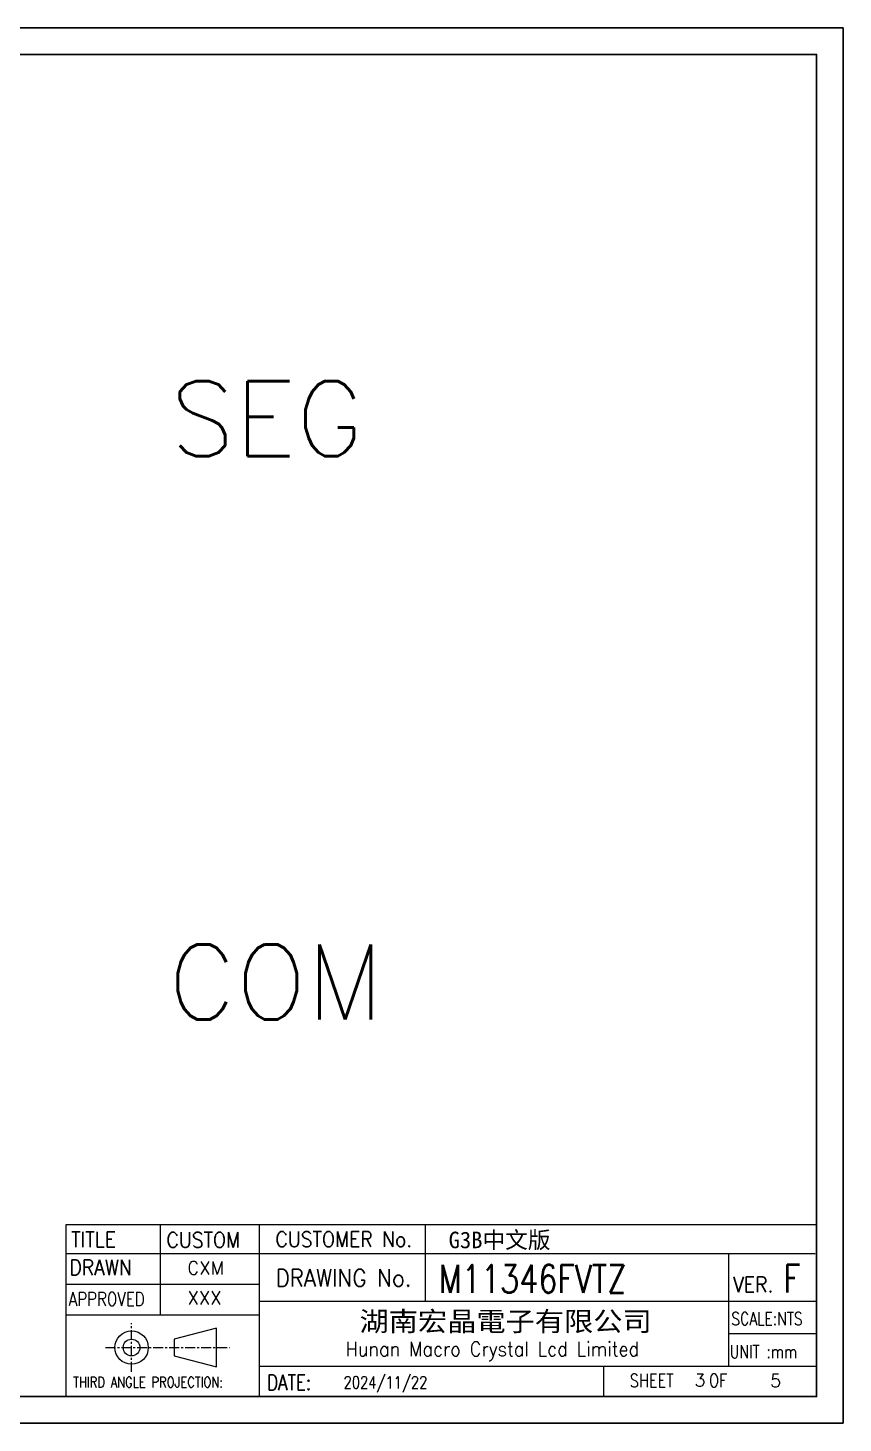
# Model space of a CAD drawing. Header units: millimetres. Extents: x 1653 to 3206, y -200 to 97.
# Drawn here: x 2495.5 to 2583.8, y -199.6 to -48.4 of the extents above; entities that cross this region are included whole.
import ezdxf
from ezdxf.enums import TextEntityAlignment as Align

# ---------------------------------------------------------------- set-up
doc = ezdxf.new("R2010")
doc.units = ezdxf.units.MM
doc.header["$LTSCALE"] = 3
doc.linetypes.add('CENTER', pattern=[2, 1.25, -0.25, 0.25, -0.25])
for name, color, linetype in [('COM', 1, 'Continuous'), ('DIM', 4, 'Continuous'), ('SEG', 3, 'Continuous')]:
    doc.layers.add(name, color=color, linetype=linetype)
doc.styles.get("Standard").update_dxf_attribs({"font": 'simplex.shx'})
doc.styles.add('WMF-宋体0', font='SimSun.ttf')
doc.styles.add('样式 1', font='SimSun.ttf')

# ---------------------------------------------------------------- blocks, each defined once
blk = doc.blocks.new('T')
at = {"lineweight": 18}
for p, q in [((194.26, 29.87), (194.26, 16.29)), ((209.19, 4), (209.19, 29.87)), ((180.11, 25.54), (292.82, 25.54)), ((279.76, 25.54), (279.76, 8.58)), ((180.11, 20.92), (209.19, 20.92)), ((209.19, 18.36), (293, 18.36)), ((180.11, 16.29), (209.19, 16.29)), ((209.19, 8.58), (293, 8.58)), ((260.96, 8.58), (260.96, 4))]:
    blk.add_line(p, q, dxfattribs=at)
at = {"lineweight": 18, "ltscale": 5}
for p, q in [((234.1, 29.87), (234.1, 18.36)), ((279.76, 13.47), (293, 13.47))]:
    blk.add_line(p, q, dxfattribs=at)
at = {"linetype": 'CENTER', "lineweight": 18, "ltscale": 0.4}
for p, q in [((189.94, 7.71), (189.94, 15.03)), ((186, 11.37), (204.69, 11.37))]:
    blk.add_line(p, q, dxfattribs=at)
for points in [[(0, 0), (297, 0), (297, 210), (0, 210)], [(4, 4), (293, 4), (293, 206), (4, 206)]]:
    blk.add_lwpolyline(points, close=True)
at = {"lineweight": 18}
blk.add_lwpolyline([(293, 29.87), (293, 4), (180.11, 4), (180.11, 29.87)], close=True, dxfattribs=at)
at = {"linetype": 'Continuous', "lineweight": 18}
blk.add_lwpolyline([(196.37, 10.11), (202.71, 8.45), (202.71, 14.29), (196.37, 12.63)], close=True, dxfattribs=at)
for radius in [2.52, 1.26]:
    blk.add_circle((189.94, 11.37), radius, dxfattribs=at)
at = {"lineweight": 18}
for s, height, width, p in [('TITLE', 2.3, 0.9, (180.85, 26.49)), ('CUSTOM', 2.3, 0.9, (195.19, 26.42)), ('DRAWN', 2.3, 0.9, (180.6, 22.29)), ('APPROVED', 2.07, 0.8, (180.48, 17.63)), ('SCALE:NTS', 1.92, 0.8, (280.18, 14.76)), ('UNIT :mm', 1.92, 0.8, (279.95, 9.79)), ('THIRD ANGLE PROJECTION:', 1.5843, 0.8, (181.15, 5.37)), ('DATE:', 2.3, 0.8, (210.33, 4.97)), ('SHEET    OF', 2, 0.8, (264.9, 5.42))]:
    blk.add_text(s, height=height, dxfattribs=dict(at, width=width)).set_placement(p)
at = {"lineweight": 18, "width": 0.9}
for s, height, p in [('CUSTOMER No.', 2.3, (221.88, 27.67)), ('DRAWING No.', 2.622, (221.84, 21.85)), ('VER.', 2.3, (283.5, 20.85))]:
    blk.add_text(s, height=height, dxfattribs=at).set_placement(p, align=Align.MIDDLE_CENTER)
at = {"ltscale": 5, "style": 'WMF-宋体0', "width": 1.1}
blk.add_text('湖南宏晶電子有限公司', height=2.931, dxfattribs=at).set_placement((224.23, 13.85))
at = {"width": 0.9}
blk.add_text('Hunan Macro Crystal Lcd Limited', height=2.1725, dxfattribs=at).set_placement((222.14, 10.06))
at = {"layer": 'DIM', "color": 4, "lineweight": 18, "true_color": 0x00ffff, "style": '样式 1'}
blk.add_text('G3B中文版', height=2.5, dxfattribs=at).set_placement((237.64, 26.32))
at = {"layer": 'DIM', "lineweight": 18}
for s, p in [('CXM', (198.33, 22.36)), ('XXX', (198.35, 17.86))]:
    blk.add_text(s, height=1.986, dxfattribs=at).set_placement(p)
at = {"layer": 'DIM', "lineweight": 25, "width": 0.8}
blk.add_text('M11346FVTZ', height=4.2, dxfattribs=at).set_placement((236.17, 19.61))
at = {"layer": 'DIM', "lineweight": 18, "width": 0.8}
for s, height, p in [('F', 4.2, (287.99, 19.65)), ('2024/11/22', 1.8, (221.85, 5.23))]:
    blk.add_text(s, height=height, dxfattribs=at).set_placement(p)

msp = doc.modelspace()

# ---------------------------------------------------------------- block references
at = {"xscale": 0.7200000000000001, "yscale": 0.7200000000000001, "zscale": 0.7200000000000001}
msp.add_blockref('T', (2369.936, -199.603), dxfattribs=at)

# ---------------------------------------------------------------- texts
at = {"layer": 'COM', "ltscale": 5}
msp.add_text('COM', height=8.144, dxfattribs=at).set_placement((2522.332, -155.872), align=Align.CENTER)
at = {"layer": 'DIM', "ltscale": 5}
for s, p in [('3', (2568.269, -195.632)), ('5', (2576.467, -195.692))]:
    msp.add_text(s, height=1.38, dxfattribs=at).set_placement(p, align=Align.CENTER)
at = {"layer": 'SEG', "ltscale": 5}
msp.add_text('SEG', height=8.144, dxfattribs=at).set_placement((2521.355, -94.815), align=Align.CENTER)

doc.saveas('drawing.dxf')
